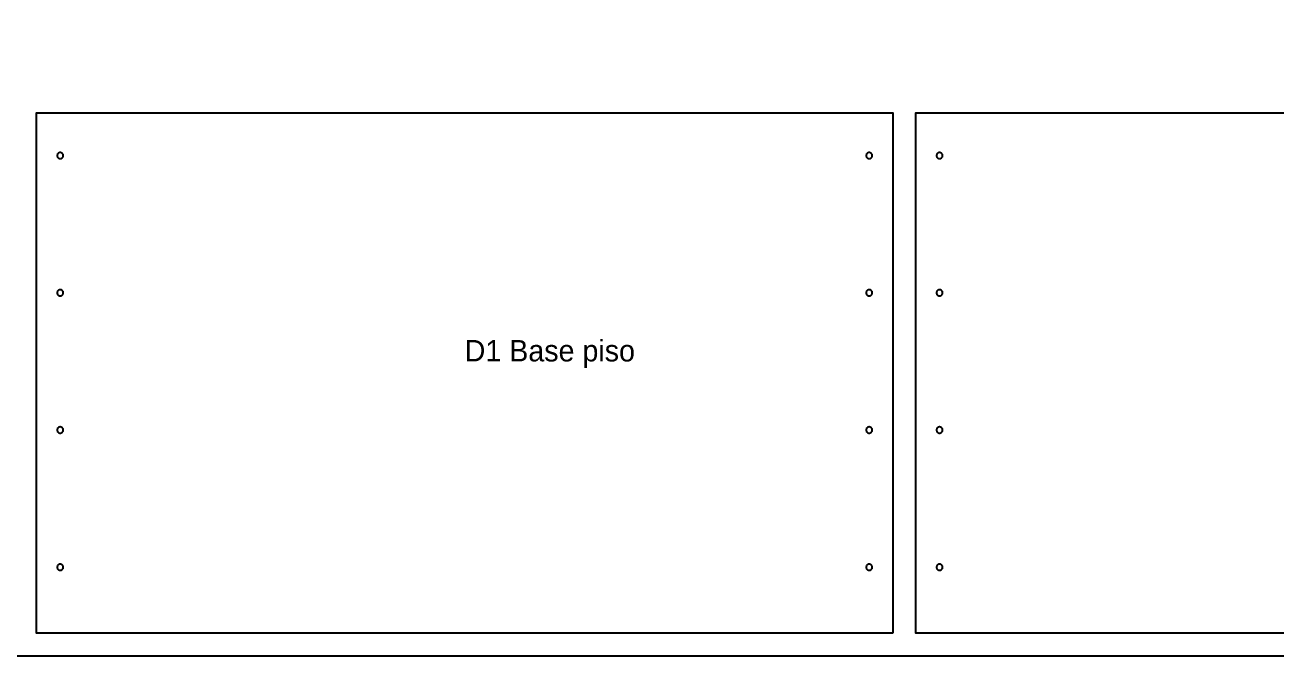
# Model space of a CAD drawing. Header units: millimetres. Extents: x 0 to 2789, y 0 to 1840.
# Drawn here: x 1126 to 1944, y 0 to 412 of the extents above; entities that cross this region are included whole.
import ezdxf

# ---------------------------------------------------------------- set-up
doc = ezdxf.new("R2010")
doc.units = ezdxf.units.MM
for name, color, linetype in [('CHAPA_NAO_CORTAR', 8, 'Continuous'), ('CORTE_EXTERNO', 1, 'Continuous'), ('CORTE_INTERNO', 5, 'Continuous'), ('ETIQUETAS_NAO_CORTAR', 8, 'Continuous')]:
    doc.layers.add(name, color=color, linetype=linetype)

msp = doc.modelspace()

# ---------------------------------------------------------------- linework, layer by layer
at = {"layer": 'CHAPA_NAO_CORTAR'}
msp.add_lwpolyline([(0, 0), (2750, 0), (2750, 1840), (0, 1840)], close=True, dxfattribs=at)
at = {"layer": 'CORTE_EXTERNO'}
for points in [[(1693, 15), (1133, 15), (1133, 355), (1693, 355), (1693, 15)], [(2268, 15), (1708, 15), (1708, 355), (2268, 355), (2268, 15)]]:
    msp.add_lwpolyline(points, close=True, dxfattribs=at)
at = {"layer": 'CORTE_INTERNO'}
for points in [[(1150.26, 327.94), (1150.16, 328.11), (1150.05, 328.27), (1149.91, 328.41), (1149.77, 328.55), (1149.61, 328.66), (1149.44, 328.76), (1149.27, 328.85), (1149.08, 328.91), (1148.89, 328.96), (1148.7, 328.99), (1148.5, 329), (1148.3, 328.99), (1148.11, 328.96), (1147.92, 328.91), (1147.73, 328.85), (1147.56, 328.76), (1147.39, 328.66), (1147.23, 328.55), (1147.09, 328.41), (1146.95, 328.27), (1146.84, 328.11), (1146.74, 327.94), (1146.65, 327.77), (1146.59, 327.58), (1146.54, 327.39), (1146.51, 327.2), (1146.5, 327), (1146.51, 326.8), (1146.54, 326.61), (1146.59, 326.42), (1146.65, 326.23), (1146.74, 326.06), (1146.84, 325.89), (1146.95, 325.73), (1147.09, 325.59), (1147.23, 325.45), (1147.39, 325.34), (1147.56, 325.24), (1147.73, 325.15), (1147.92, 325.09), (1148.11, 325.04), (1148.3, 325.01), (1148.5, 325), (1148.7, 325.01), (1148.89, 325.04), (1149.08, 325.09), (1149.27, 325.15), (1149.44, 325.24), (1149.61, 325.34), (1149.77, 325.45), (1149.91, 325.59), (1150.05, 325.73), (1150.16, 325.89), (1150.26, 326.06), (1150.35, 326.23), (1150.41, 326.42), (1150.46, 326.61), (1150.49, 326.8), (1150.5, 327), (1150.49, 327.2), (1150.46, 327.39), (1150.41, 327.58), (1150.35, 327.77), (1150.26, 327.94)], [(1679.49, 327.2), (1679.46, 327.39), (1679.41, 327.58), (1679.35, 327.77), (1679.26, 327.94), (1679.16, 328.11), (1679.05, 328.27), (1678.91, 328.41), (1678.77, 328.55), (1678.61, 328.66), (1678.44, 328.76), (1678.27, 328.85), (1678.08, 328.91), (1677.89, 328.96), (1677.7, 328.99), (1677.5, 329), (1677.3, 328.99), (1677.11, 328.96), (1676.92, 328.91), (1676.73, 328.85), (1676.56, 328.76), (1676.39, 328.66), (1676.23, 328.55), (1676.09, 328.41), (1675.95, 328.27), (1675.84, 328.11), (1675.74, 327.94), (1675.65, 327.77), (1675.59, 327.58), (1675.54, 327.39), (1675.51, 327.2), (1675.5, 327), (1675.51, 326.8), (1675.54, 326.61), (1675.59, 326.42), (1675.65, 326.23), (1675.74, 326.06), (1675.84, 325.89), (1675.95, 325.73), (1676.09, 325.59), (1676.23, 325.45), (1676.39, 325.34), (1676.56, 325.24), (1676.73, 325.15), (1676.92, 325.09), (1677.11, 325.04), (1677.3, 325.01), (1677.5, 325), (1677.7, 325.01), (1677.89, 325.04), (1678.08, 325.09), (1678.27, 325.15), (1678.44, 325.24), (1678.61, 325.34), (1678.77, 325.45), (1678.91, 325.59), (1679.05, 325.73), (1679.16, 325.89), (1679.26, 326.06), (1679.35, 326.23), (1679.41, 326.42), (1679.46, 326.61), (1679.49, 326.8), (1679.5, 327), (1679.49, 327.2)], [(1725.26, 327.94), (1725.16, 328.11), (1725.05, 328.27), (1724.91, 328.41), (1724.77, 328.55), (1724.61, 328.66), (1724.44, 328.76), (1724.27, 328.85), (1724.08, 328.91), (1723.89, 328.96), (1723.7, 328.99), (1723.5, 329), (1723.3, 328.99), (1723.11, 328.96), (1722.92, 328.91), (1722.73, 328.85), (1722.56, 328.76), (1722.39, 328.66), (1722.23, 328.55), (1722.09, 328.41), (1721.95, 328.27), (1721.84, 328.11), (1721.74, 327.94), (1721.65, 327.77), (1721.59, 327.58), (1721.54, 327.39), (1721.51, 327.2), (1721.5, 327), (1721.51, 326.8), (1721.54, 326.61), (1721.59, 326.42), (1721.65, 326.23), (1721.74, 326.06), (1721.84, 325.89), (1721.95, 325.73), (1722.09, 325.59), (1722.23, 325.45), (1722.39, 325.34), (1722.56, 325.24), (1722.73, 325.15), (1722.92, 325.09), (1723.11, 325.04), (1723.3, 325.01), (1723.5, 325), (1723.7, 325.01), (1723.89, 325.04), (1724.08, 325.09), (1724.27, 325.15), (1724.44, 325.24), (1724.61, 325.34), (1724.77, 325.45), (1724.91, 325.59), (1725.05, 325.73), (1725.16, 325.89), (1725.26, 326.06), (1725.35, 326.23), (1725.41, 326.42), (1725.46, 326.61), (1725.49, 326.8), (1725.5, 327), (1725.49, 327.2), (1725.46, 327.39), (1725.41, 327.58), (1725.35, 327.77), (1725.26, 327.94)], [(1150.16, 238.44), (1150.05, 238.6), (1149.91, 238.75), (1149.77, 238.88), (1149.61, 239), (1149.44, 239.1), (1149.27, 239.18), (1149.08, 239.25), (1148.89, 239.29), (1148.7, 239.32), (1148.5, 239.33), (1148.3, 239.32), (1148.11, 239.29), (1147.92, 239.25), (1147.73, 239.18), (1147.56, 239.1), (1147.39, 239), (1147.23, 238.88), (1147.09, 238.75), (1146.95, 238.6), (1146.84, 238.44), (1146.74, 238.28), (1146.65, 238.1), (1146.59, 237.91), (1146.54, 237.72), (1146.51, 237.53), (1146.5, 237.33), (1146.51, 237.14), (1146.54, 236.94), (1146.59, 236.75), (1146.65, 236.57), (1146.74, 236.39), (1146.84, 236.22), (1146.95, 236.06), (1147.09, 235.92), (1147.23, 235.79), (1147.39, 235.67), (1147.56, 235.57), (1147.73, 235.49), (1147.92, 235.42), (1148.11, 235.37), (1148.3, 235.34), (1148.5, 235.33), (1148.7, 235.34), (1148.89, 235.37), (1149.08, 235.42), (1149.27, 235.49), (1149.44, 235.57), (1149.61, 235.67), (1149.77, 235.79), (1149.91, 235.92), (1150.05, 236.06), (1150.16, 236.22), (1150.26, 236.39), (1150.35, 236.57), (1150.41, 236.75), (1150.46, 236.94), (1150.49, 237.14), (1150.5, 237.33), (1150.49, 237.53), (1150.46, 237.72), (1150.41, 237.91), (1150.35, 238.1), (1150.26, 238.28), (1150.16, 238.44)], [(1679.46, 237.72), (1679.41, 237.91), (1679.35, 238.1), (1679.26, 238.28), (1679.16, 238.44), (1679.05, 238.6), (1678.91, 238.75), (1678.77, 238.88), (1678.61, 239), (1678.44, 239.1), (1678.27, 239.18), (1678.08, 239.25), (1677.89, 239.29), (1677.7, 239.32), (1677.5, 239.33), (1677.3, 239.32), (1677.11, 239.29), (1676.92, 239.25), (1676.73, 239.18), (1676.56, 239.1), (1676.39, 239), (1676.23, 238.88), (1676.09, 238.75), (1675.95, 238.6), (1675.84, 238.44), (1675.74, 238.28), (1675.65, 238.1), (1675.59, 237.91), (1675.54, 237.72), (1675.51, 237.53), (1675.5, 237.33), (1675.51, 237.14), (1675.54, 236.94), (1675.59, 236.75), (1675.65, 236.57), (1675.74, 236.39), (1675.84, 236.22), (1675.95, 236.06), (1676.09, 235.92), (1676.23, 235.79), (1676.39, 235.67), (1676.56, 235.57), (1676.73, 235.49), (1676.92, 235.42), (1677.11, 235.37), (1677.3, 235.34), (1677.5, 235.33), (1677.7, 235.34), (1677.89, 235.37), (1678.08, 235.42), (1678.27, 235.49), (1678.44, 235.57), (1678.61, 235.67), (1678.77, 235.79), (1678.91, 235.92), (1679.05, 236.06), (1679.16, 236.22), (1679.26, 236.39), (1679.35, 236.57), (1679.41, 236.75), (1679.46, 236.94), (1679.49, 237.14), (1679.5, 237.33), (1679.49, 237.53), (1679.46, 237.72)], [(1725.16, 238.44), (1725.05, 238.6), (1724.91, 238.75), (1724.77, 238.88), (1724.61, 239), (1724.44, 239.1), (1724.27, 239.18), (1724.08, 239.25), (1723.89, 239.29), (1723.7, 239.32), (1723.5, 239.33), (1723.3, 239.32), (1723.11, 239.29), (1722.92, 239.25), (1722.73, 239.18), (1722.56, 239.1), (1722.39, 239), (1722.23, 238.88), (1722.09, 238.75), (1721.95, 238.6), (1721.84, 238.44), (1721.74, 238.28), (1721.65, 238.1), (1721.59, 237.91), (1721.54, 237.72), (1721.51, 237.53), (1721.5, 237.33), (1721.51, 237.14), (1721.54, 236.94), (1721.59, 236.75), (1721.65, 236.57), (1721.74, 236.39), (1721.84, 236.22), (1721.95, 236.06), (1722.09, 235.92), (1722.23, 235.79), (1722.39, 235.67), (1722.56, 235.57), (1722.73, 235.49), (1722.92, 235.42), (1723.11, 235.37), (1723.3, 235.34), (1723.5, 235.33), (1723.7, 235.34), (1723.89, 235.37), (1724.08, 235.42), (1724.27, 235.49), (1724.44, 235.57), (1724.61, 235.67), (1724.77, 235.79), (1724.91, 235.92), (1725.05, 236.06), (1725.16, 236.22), (1725.26, 236.39), (1725.35, 236.57), (1725.41, 236.75), (1725.46, 236.94), (1725.49, 237.14), (1725.5, 237.33), (1725.49, 237.53), (1725.46, 237.72), (1725.41, 237.91), (1725.35, 238.1), (1725.26, 238.28), (1725.16, 238.44)], [(1150.05, 148.94), (1149.91, 149.08), (1149.77, 149.21), (1149.61, 149.33), (1149.44, 149.43), (1149.27, 149.51), (1149.08, 149.58), (1148.89, 149.63), (1148.7, 149.66), (1148.5, 149.67), (1148.3, 149.66), (1148.11, 149.63), (1147.92, 149.58), (1147.73, 149.51), (1147.56, 149.43), (1147.39, 149.33), (1147.23, 149.21), (1147.09, 149.08), (1146.95, 148.94), (1146.84, 148.78), (1146.74, 148.61), (1146.65, 148.43), (1146.59, 148.25), (1146.54, 148.06), (1146.51, 147.86), (1146.5, 147.67), (1146.51, 147.47), (1146.54, 147.28), (1146.59, 147.09), (1146.65, 146.9), (1146.74, 146.72), (1146.84, 146.56), (1146.95, 146.4), (1147.09, 146.25), (1147.23, 146.12), (1147.39, 146), (1147.56, 145.9), (1147.73, 145.82), (1147.92, 145.75), (1148.11, 145.71), (1148.3, 145.68), (1148.5, 145.67), (1148.7, 145.68), (1148.89, 145.71), (1149.08, 145.75), (1149.27, 145.82), (1149.44, 145.9), (1149.61, 146), (1149.77, 146.12), (1149.91, 146.25), (1150.05, 146.4), (1150.16, 146.56), (1150.26, 146.72), (1150.35, 146.9), (1150.41, 147.09), (1150.46, 147.28), (1150.49, 147.47), (1150.5, 147.67), (1150.49, 147.86), (1150.46, 148.06), (1150.41, 148.25), (1150.35, 148.43), (1150.26, 148.61), (1150.16, 148.78), (1150.05, 148.94)], [(1679.41, 148.25), (1679.35, 148.43), (1679.26, 148.61), (1679.16, 148.78), (1679.05, 148.94), (1678.91, 149.08), (1678.77, 149.21), (1678.61, 149.33), (1678.44, 149.43), (1678.27, 149.51), (1678.08, 149.58), (1677.89, 149.63), (1677.7, 149.66), (1677.5, 149.67), (1677.3, 149.66), (1677.11, 149.63), (1676.92, 149.58), (1676.73, 149.51), (1676.56, 149.43), (1676.39, 149.33), (1676.23, 149.21), (1676.09, 149.08), (1675.95, 148.94), (1675.84, 148.78), (1675.74, 148.61), (1675.65, 148.43), (1675.59, 148.25), (1675.54, 148.06), (1675.51, 147.86), (1675.5, 147.67), (1675.51, 147.47), (1675.54, 147.28), (1675.59, 147.09), (1675.65, 146.9), (1675.74, 146.72), (1675.84, 146.56), (1675.95, 146.4), (1676.09, 146.25), (1676.23, 146.12), (1676.39, 146), (1676.56, 145.9), (1676.73, 145.82), (1676.92, 145.75), (1677.11, 145.71), (1677.3, 145.68), (1677.5, 145.67), (1677.7, 145.68), (1677.89, 145.71), (1678.08, 145.75), (1678.27, 145.82), (1678.44, 145.9), (1678.61, 146), (1678.77, 146.12), (1678.91, 146.25), (1679.05, 146.4), (1679.16, 146.56), (1679.26, 146.72), (1679.35, 146.9), (1679.41, 147.09), (1679.46, 147.28), (1679.49, 147.47), (1679.5, 147.67), (1679.49, 147.86), (1679.46, 148.06), (1679.41, 148.25)], [(1725.05, 148.94), (1724.91, 149.08), (1724.77, 149.21), (1724.61, 149.33), (1724.44, 149.43), (1724.27, 149.51), (1724.08, 149.58), (1723.89, 149.63), (1723.7, 149.66), (1723.5, 149.67), (1723.3, 149.66), (1723.11, 149.63), (1722.92, 149.58), (1722.73, 149.51), (1722.56, 149.43), (1722.39, 149.33), (1722.23, 149.21), (1722.09, 149.08), (1721.95, 148.94), (1721.84, 148.78), (1721.74, 148.61), (1721.65, 148.43), (1721.59, 148.25), (1721.54, 148.06), (1721.51, 147.86), (1721.5, 147.67), (1721.51, 147.47), (1721.54, 147.28), (1721.59, 147.09), (1721.65, 146.9), (1721.74, 146.72), (1721.84, 146.56), (1721.95, 146.4), (1722.09, 146.25), (1722.23, 146.12), (1722.39, 146), (1722.56, 145.9), (1722.73, 145.82), (1722.92, 145.75), (1723.11, 145.71), (1723.3, 145.68), (1723.5, 145.67), (1723.7, 145.68), (1723.89, 145.71), (1724.08, 145.75), (1724.27, 145.82), (1724.44, 145.9), (1724.61, 146), (1724.77, 146.12), (1724.91, 146.25), (1725.05, 146.4), (1725.16, 146.56), (1725.26, 146.72), (1725.35, 146.9), (1725.41, 147.09), (1725.46, 147.28), (1725.49, 147.47), (1725.5, 147.67), (1725.49, 147.86), (1725.46, 148.06), (1725.41, 148.25), (1725.35, 148.43), (1725.26, 148.61), (1725.16, 148.78), (1725.05, 148.94)], [(1149.91, 59.41), (1149.77, 59.55), (1149.61, 59.66), (1149.44, 59.76), (1149.27, 59.85), (1149.08, 59.91), (1148.89, 59.96), (1148.7, 59.99), (1148.5, 60), (1148.3, 59.99), (1148.11, 59.96), (1147.92, 59.91), (1147.73, 59.85), (1147.56, 59.76), (1147.39, 59.66), (1147.23, 59.55), (1147.09, 59.41), (1146.95, 59.27), (1146.84, 59.11), (1146.74, 58.94), (1146.65, 58.77), (1146.59, 58.58), (1146.54, 58.39), (1146.51, 58.2), (1146.5, 58), (1146.51, 57.8), (1146.54, 57.61), (1146.59, 57.42), (1146.65, 57.23), (1146.74, 57.06), (1146.84, 56.89), (1146.95, 56.73), (1147.09, 56.59), (1147.23, 56.45), (1147.39, 56.34), (1147.56, 56.24), (1147.73, 56.15), (1147.92, 56.09), (1148.11, 56.04), (1148.3, 56.01), (1148.5, 56), (1148.7, 56.01), (1148.89, 56.04), (1149.08, 56.09), (1149.27, 56.15), (1149.44, 56.24), (1149.61, 56.34), (1149.77, 56.45), (1149.91, 56.59), (1150.05, 56.73), (1150.16, 56.89), (1150.26, 57.06), (1150.35, 57.23), (1150.41, 57.42), (1150.46, 57.61), (1150.49, 57.8), (1150.5, 58), (1150.49, 58.2), (1150.46, 58.39), (1150.41, 58.58), (1150.35, 58.77), (1150.26, 58.94), (1150.16, 59.11), (1150.05, 59.27), (1149.91, 59.41)], [(1679.35, 58.77), (1679.26, 58.94), (1679.16, 59.11), (1679.05, 59.27), (1678.91, 59.41), (1678.77, 59.55), (1678.61, 59.66), (1678.44, 59.76), (1678.27, 59.85), (1678.08, 59.91), (1677.89, 59.96), (1677.7, 59.99), (1677.5, 60), (1677.3, 59.99), (1677.11, 59.96), (1676.92, 59.91), (1676.73, 59.85), (1676.56, 59.76), (1676.39, 59.66), (1676.23, 59.55), (1676.09, 59.41), (1675.95, 59.27), (1675.84, 59.11), (1675.74, 58.94), (1675.65, 58.77), (1675.59, 58.58), (1675.54, 58.39), (1675.51, 58.2), (1675.5, 58), (1675.51, 57.8), (1675.54, 57.61), (1675.59, 57.42), (1675.65, 57.23), (1675.74, 57.06), (1675.84, 56.89), (1675.95, 56.73), (1676.09, 56.59), (1676.23, 56.45), (1676.39, 56.34), (1676.56, 56.24), (1676.73, 56.15), (1676.92, 56.09), (1677.11, 56.04), (1677.3, 56.01), (1677.5, 56), (1677.7, 56.01), (1677.89, 56.04), (1678.08, 56.09), (1678.27, 56.15), (1678.44, 56.24), (1678.61, 56.34), (1678.77, 56.45), (1678.91, 56.59), (1679.05, 56.73), (1679.16, 56.89), (1679.26, 57.06), (1679.35, 57.23), (1679.41, 57.42), (1679.46, 57.61), (1679.49, 57.8), (1679.5, 58), (1679.49, 58.2), (1679.46, 58.39), (1679.41, 58.58), (1679.35, 58.77)], [(1724.91, 59.41), (1724.77, 59.55), (1724.61, 59.66), (1724.44, 59.76), (1724.27, 59.85), (1724.08, 59.91), (1723.89, 59.96), (1723.7, 59.99), (1723.5, 60), (1723.3, 59.99), (1723.11, 59.96), (1722.92, 59.91), (1722.73, 59.85), (1722.56, 59.76), (1722.39, 59.66), (1722.23, 59.55), (1722.09, 59.41), (1721.95, 59.27), (1721.84, 59.11), (1721.74, 58.94), (1721.65, 58.77), (1721.59, 58.58), (1721.54, 58.39), (1721.51, 58.2), (1721.5, 58), (1721.51, 57.8), (1721.54, 57.61), (1721.59, 57.42), (1721.65, 57.23), (1721.74, 57.06), (1721.84, 56.89), (1721.95, 56.73), (1722.09, 56.59), (1722.23, 56.45), (1722.39, 56.34), (1722.56, 56.24), (1722.73, 56.15), (1722.92, 56.09), (1723.11, 56.04), (1723.3, 56.01), (1723.5, 56), (1723.7, 56.01), (1723.89, 56.04), (1724.08, 56.09), (1724.27, 56.15), (1724.44, 56.24), (1724.61, 56.34), (1724.77, 56.45), (1724.91, 56.59), (1725.05, 56.73), (1725.16, 56.89), (1725.26, 57.06), (1725.35, 57.23), (1725.41, 57.42), (1725.46, 57.61), (1725.49, 57.8), (1725.5, 58), (1725.49, 58.2), (1725.46, 58.39), (1725.41, 58.58), (1725.35, 58.77), (1725.26, 58.94), (1725.16, 59.11), (1725.05, 59.27), (1724.91, 59.41)]]:
    msp.add_lwpolyline(points, close=True, dxfattribs=at)

# ---------------------------------------------------------------- texts
at = {"layer": 'ETIQUETAS_NAO_CORTAR'}
msp.add_text('D1 Base piso', height=14, dxfattribs=at).set_placement((1413, 192.5))

doc.saveas('drawing.dxf')
